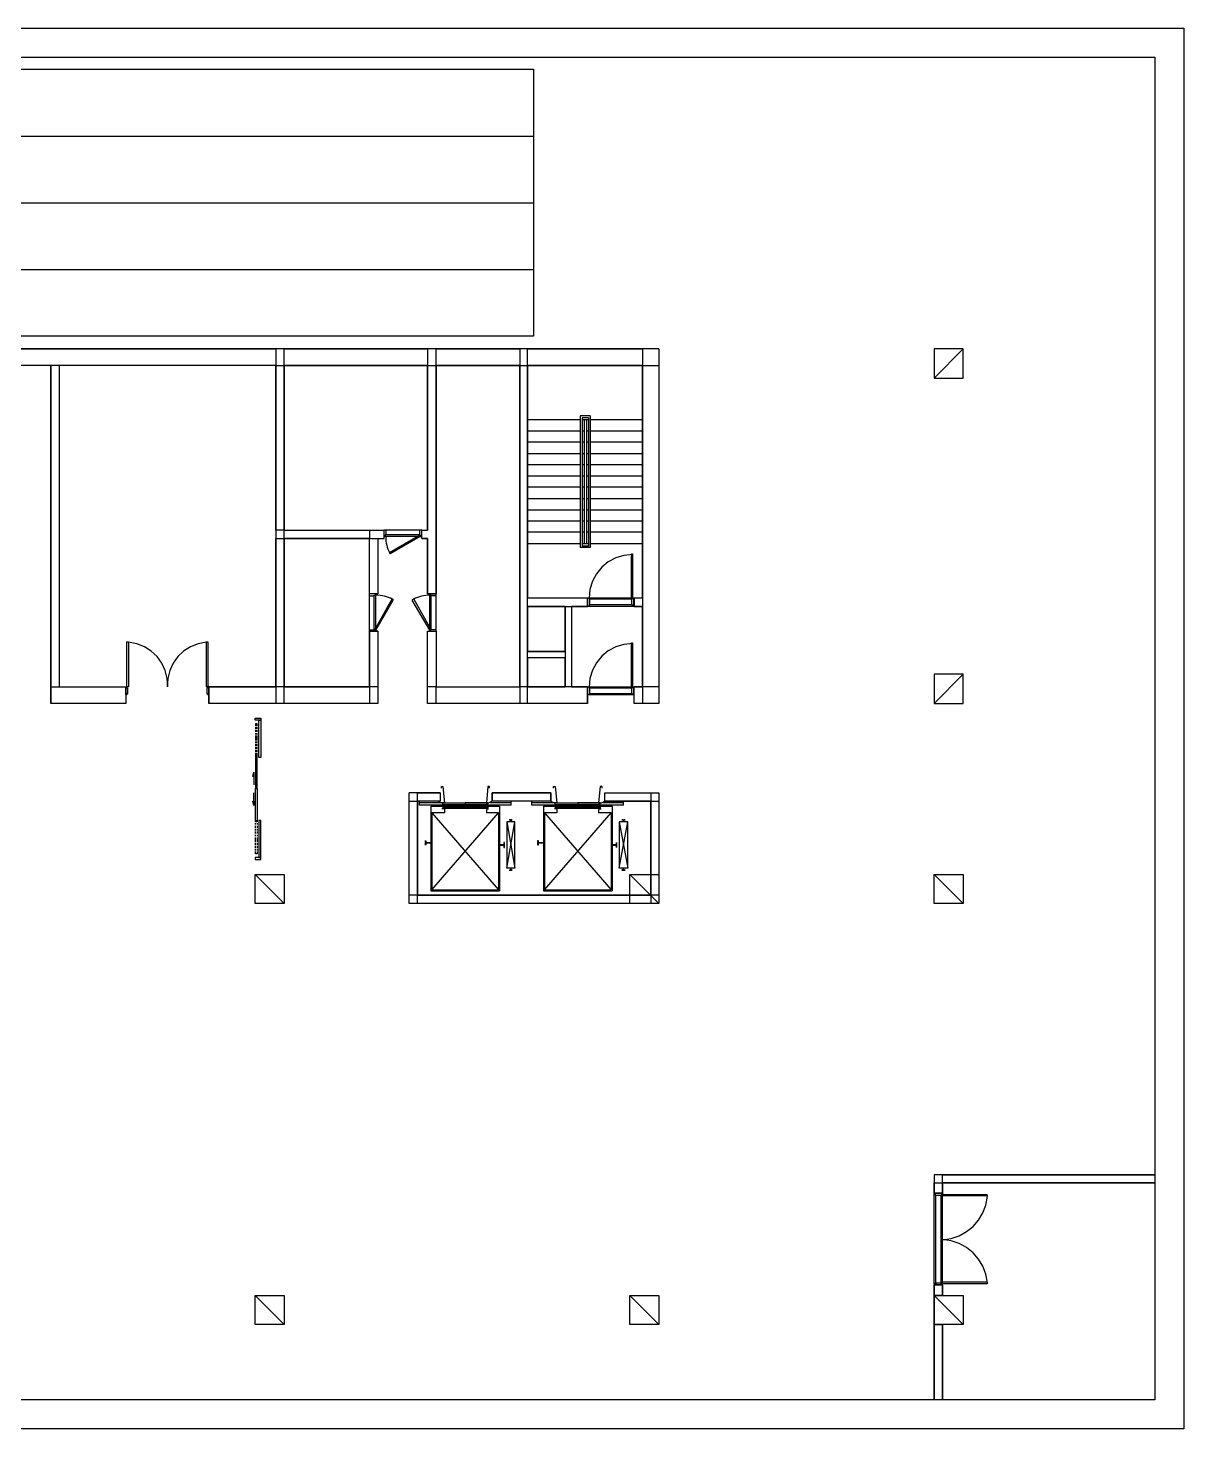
# Model space of a CAD drawing. Header units: millimetres. Extents: x -1062 to 473405, y -148599 to 38948.
# Drawn here: x 375684 to 403405, y -478 to 33116 of the extents above; entities that cross this region are included whole.
import ezdxf

# ---------------------------------------------------------------- set-up
doc = ezdxf.new("R2010")
doc.units = ezdxf.units.MM
for name, color, linetype in [('COLUMN', 1, 'Continuous'), ('CORE_REF', 8, 'Continuous'), ('DOOR', 3, 'Continuous'), ('WALL', 7, 'Continuous')]:
    doc.layers.add(name, color=color, linetype=linetype)

msp = doc.modelspace()

# ---------------------------------------------------------------- linework, layer by layer
at = {"layer": 'COLUMN'}
for p, q in [((397413.4, 24721), (398111.6, 25419.5)), ((398111.6, 25419.5), (397413.4, 25419.5)), ((397413.4, 25419.5), (397413.4, 24721)), ((398111.6, 24721), (398111.6, 25419.5)), ((397413.4, 24721), (398111.6, 24721)), ((397413.4, 16922.4), (398111.6, 17620.9)), ((398111.6, 17620.9), (397413.4, 17620.9)), ((397413.4, 17620.9), (397413.4, 16922.4)), ((398111.6, 16922.4), (398111.6, 17620.9)), ((397413.4, 16922.4), (398111.6, 16922.4)), ((381826.2, 12121.3), (381128, 12819.8)), ((381128, 12819.8), (381826.2, 12819.8)), ((381128, 12121.3), (381128, 12819.8)), ((381826.2, 12819.8), (381826.2, 12121.3)), ((390813, 12121.3), (390114.8, 12819.8)), ((390114.8, 12819.8), (390813, 12819.8)), ((390114.8, 12121.3), (390114.8, 12819.8)), ((390813, 12819.8), (390813, 12121.3)), ((398111.6, 12121.3), (397413.4, 12819.8)), ((397413.4, 12819.8), (398111.6, 12819.8)), ((397413.4, 12121.3), (397413.4, 12819.8)), ((398111.6, 12819.8), (398111.6, 12121.3)), ((381826.2, 12121.3), (381128, 12121.3)), ((390813, 12121.3), (390114.8, 12121.3)), ((398111.6, 12121.3), (397413.4, 12121.3)), ((381826.2, 2023.7), (381128, 2722.3)), ((381128, 2722.3), (381826.2, 2722.3)), ((381128, 2023.7), (381128, 2722.3)), ((381826.2, 2722.3), (381826.2, 2023.7)), ((390813, 2023.7), (390114.8, 2722.3)), ((390114.8, 2722.3), (390813, 2722.3)), ((390114.8, 2023.7), (390114.8, 2722.3)), ((390813, 2722.3), (390813, 2023.7)), ((398111.6, 2023.7), (397413.4, 2722.3)), ((397413.4, 2722.3), (398111.6, 2722.3)), ((397413.4, 2023.7), (397413.4, 2722.3)), ((398111.6, 2722.3), (398111.6, 2023.7)), ((381826.2, 2023.7), (381128, 2023.7)), ((390813, 2023.7), (390114.8, 2023.7)), ((398111.6, 2023.7), (397413.4, 2023.7))]:
    msp.add_line(p, q, dxfattribs=at)
at = {"layer": 'CORE_REF'}
for p, q in [((388921.7, 23717.6), (387665, 23717.6)), ((389162.8, 23819.2), (388921.7, 23819.2)), ((388921.7, 23819.2), (388921.7, 20656.5)), ((389124.8, 23768.4), (388972.4, 23768.4)), ((388972.4, 23768.4), (388972.4, 20694.7)), ((389124.8, 23717.6), (388972.4, 23717.6)), ((389023.2, 23717.6), (389023.2, 20745.5)), ((389074, 23717.6), (389074, 20745.5)), ((389124.8, 23717.6), (389112.1, 23717.6)), ((389124.8, 23768.4), (389124.8, 20694.7)), ((389162.8, 23819.2), (389162.8, 20656.5)), ((390419.5, 23717.6), (389162.8, 23717.6)), ((388921.7, 23450.8), (387665, 23450.8)), ((388921.7, 23184.1), (387665, 23184.1)), ((389023.2, 23450.8), (388972.4, 23450.8)), ((389023.2, 23184.1), (388972.4, 23184.1)), ((389124.8, 23450.8), (389074, 23450.8)), ((389124.8, 23184.1), (389074, 23184.1)), ((390419.5, 23450.8), (389162.8, 23450.8)), ((390419.5, 23184.1), (389162.8, 23184.1)), ((388921.7, 22904.7), (387665, 22904.7)), ((389023.2, 22904.7), (388972.4, 22904.7)), ((389124.8, 22904.7), (389074, 22904.7)), ((390419.5, 22904.7), (389162.8, 22904.7)), ((388921.7, 22637.9), (387665, 22637.9)), ((389023.2, 22637.9), (388972.4, 22637.9)), ((389124.8, 22637.9), (389074, 22637.9)), ((390419.5, 22637.9), (389162.8, 22637.9)), ((388921.7, 22371.2), (387665, 22371.2)), ((389023.2, 22371.2), (388972.4, 22371.2)), ((389124.8, 22371.2), (389074, 22371.2)), ((390419.5, 22371.2), (389162.8, 22371.2)), ((388921.7, 22104.5), (387665, 22104.5)), ((389023.2, 22104.5), (388972.4, 22104.5)), ((389124.8, 22104.5), (389074, 22104.5)), ((390419.5, 22104.5), (389162.8, 22104.5)), ((388921.7, 21825.1), (387665, 21825.1)), ((388921.7, 21558.3), (387665, 21558.3)), ((389023.2, 21825.1), (388972.4, 21825.1)), ((389023.2, 21558.3), (388972.4, 21558.3)), ((389124.8, 21825.1), (389074, 21825.1)), ((389124.8, 21558.3), (389074, 21558.3)), ((390419.5, 21825.1), (389162.8, 21825.1)), ((390419.5, 21558.3), (389162.8, 21558.3)), ((388921.7, 21291.6), (387665, 21291.6)), ((389023.2, 21291.6), (388972.4, 21291.6)), ((389124.8, 21291.6), (389074, 21291.6)), ((390419.5, 21291.6), (389162.8, 21291.6)), ((388921.7, 21024.9), (387665, 21024.9)), ((389023.2, 21024.9), (388972.4, 21024.9)), ((389124.8, 21024.9), (389074, 21024.9)), ((390419.5, 21024.9), (389162.8, 21024.9)), ((388921.7, 20745.5), (387665, 20745.5)), ((389162.8, 20656.5), (388921.7, 20656.5)), ((389023.2, 20745.5), (388972.4, 20745.5)), ((389124.8, 20694.7), (388972.4, 20694.7)), ((389124.8, 20745.5), (389023.2, 20745.5)), ((389124.8, 20745.5), (389112.1, 20745.5)), ((390419.5, 20745.5), (389162.8, 20745.5)), ((385596, 14890.2), (385596, 14928.3)), ((385596, 14928.3), (385634.1, 14928.3)), ((385634.1, 14928.3), (385672.2, 14534.5)), ((386713, 14928.3), (386675, 14534.5)), ((386751.1, 14928.3), (386713, 14928.3)), ((386751.1, 14890.2), (386751.1, 14928.3)), ((388287, 14890.2), (388287, 14928.3)), ((388287, 14928.3), (388325.1, 14928.3)), ((388325.1, 14928.3), (388363.2, 14534.5)), ((389404, 14928.3), (389365.9, 14534.5)), ((389454.8, 14928.3), (389404, 14928.3)), ((389454.8, 14890.2), (389454.8, 14928.3)), ((385075.6, 14483.7), (385075.6, 14572.6)), ((385075.6, 14547.2), (385583.3, 14547.2)), ((387271.5, 14483.7), (385075.6, 14483.7)), ((385342.2, 14458.3), (385342.2, 12426.1)), ((385342.2, 14458.3), (386992.3, 14458.3)), ((385519.9, 14572.6), (385596, 14534.5)), ((385596, 14534.5), (385596, 14547.2)), ((385672.2, 14534.5), (385596, 14534.5)), ((385634.1, 14496.4), (385634.1, 14534.5)), ((385634.1, 14534.5), (386167.2, 14534.5)), ((385634.1, 14496.4), (386167.2, 14496.4)), ((386713, 14534.5), (386167.2, 14534.5)), ((386167.2, 14534.5), (386167.2, 14496.4)), ((386713, 14496.4), (386167.2, 14496.4)), ((386675, 14534.5), (386738.4, 14534.5)), ((386713, 14496.4), (386713, 14534.5)), ((386814.6, 14572.6), (386738.4, 14534.5)), ((386738.4, 14534.5), (386738.4, 14547.2)), ((386763.8, 14547.2), (387271.5, 14547.2)), ((386992.3, 14458.3), (386992.3, 12426.1)), ((387271.5, 14483.7), (387271.5, 14572.6)), ((387766.6, 14483.7), (387766.6, 14572.6)), ((387766.6, 14547.2), (388274.3, 14547.2)), ((389962.5, 14483.7), (387766.6, 14483.7)), ((388045.8, 14458.3), (388045.8, 12426.1)), ((388045.8, 14458.3), (389695.9, 14458.3)), ((388223.5, 14572.6), (388299.7, 14534.5)), ((388299.7, 14534.5), (388299.7, 14547.2)), ((388363.2, 14534.5), (388299.7, 14534.5)), ((388325.1, 14496.4), (388325.1, 14534.5)), ((388325.1, 14534.5), (388870.9, 14534.5)), ((388325.1, 14496.4), (388870.9, 14496.4)), ((389404, 14534.5), (388870.9, 14534.5)), ((388870.9, 14534.5), (388870.9, 14496.4)), ((389404, 14496.4), (388870.9, 14496.4)), ((389365.9, 14534.5), (389442.1, 14534.5)), ((389404, 14496.4), (389404, 14534.5)), ((389518.2, 14572.6), (389442.1, 14534.5)), ((389442.1, 14534.5), (389442.1, 14547.2)), ((389454.8, 14547.2), (389962.5, 14547.2)), ((389695.9, 14458.3), (389695.9, 12426.1)), ((389962.5, 14483.7), (389962.5, 14572.6)), ((385367.6, 14293.2), (385367.6, 12451.5)), ((385672.2, 14293.2), (385367.6, 14293.2)), ((385367.6, 14293.2), (386966.9, 12451.5)), ((385367.6, 12451.5), (386966.9, 14293.2)), ((385672.2, 14394.8), (385608.7, 14394.8)), ((385634.1, 14432.9), (386167.2, 14432.9)), ((385634.1, 14432.9), (385634.1, 14407.5)), ((385634.1, 14407.5), (386167.2, 14407.5)), ((385672.2, 14394.8), (385672.2, 14293.2)), ((386167.2, 14432.9), (386713, 14432.9)), ((386167.2, 14432.9), (386167.2, 14407.5)), ((386167.2, 14407.5), (386713, 14407.5)), ((386675, 14394.8), (386725.7, 14394.8)), ((386675, 14394.8), (386675, 14293.2)), ((386966.9, 14293.2), (386675, 14293.2)), ((386713, 14432.9), (386713, 14407.5)), ((386966.9, 14293.2), (386966.9, 12451.5)), ((387220.8, 14128.1), (387296.9, 14128.1)), ((387258.9, 14128.1), (387233.5, 14128.1)), ((387258.9, 14115.4), (387258.9, 14128.1)), ((387258.9, 14102.7), (387258.9, 14115.4)), ((387296.9, 14128.1), (387271.5, 14128.1)), ((387271.5, 14128.1), (387271.5, 14115.4)), ((387271.5, 14102.7), (387271.5, 14115.4)), ((388071.2, 14293.2), (388071.2, 12451.5)), ((388363.2, 14293.2), (388071.2, 14293.2)), ((388071.2, 14293.2), (389670.6, 12451.5)), ((388071.2, 12451.5), (389670.6, 14293.2)), ((388363.2, 14394.8), (388312.4, 14394.8)), ((388325.1, 14432.9), (388870.9, 14432.9)), ((388325.1, 14432.9), (388325.1, 14407.5)), ((388325.1, 14407.5), (388870.9, 14407.5)), ((388363.2, 14394.8), (388363.2, 14293.2)), ((388870.9, 14432.9), (389404, 14432.9)), ((388870.9, 14432.9), (388870.9, 14407.5)), ((388870.9, 14407.5), (389404, 14407.5)), ((389365.9, 14394.8), (389429.4, 14394.8)), ((389365.9, 14394.8), (389365.9, 14293.2)), ((389670.6, 14293.2), (389365.9, 14293.2)), ((389404, 14432.9), (389404, 14407.5)), ((389670.6, 14293.2), (389670.6, 12451.5)), ((389924.4, 14128.1), (390000.6, 14128.1)), ((389949.8, 14128.1), (389924.4, 14128.1)), ((389962.5, 14115.4), (389949.8, 14128.1)), ((389975.2, 14128.1), (389962.5, 14115.4)), ((389962.5, 14115.4), (389962.5, 14102.7)), ((390000.6, 14128.1), (389975.2, 14128.1)), ((387170, 14077.3), (387360.4, 12972.3)), ((387360.4, 14077.3), (387170, 14077.3)), ((387170, 14077.3), (387170, 12972.3)), ((387170, 12972.3), (387360.4, 14077.3)), ((387258.9, 14077.3), (387258.9, 14102.7)), ((387271.5, 14077.3), (387258.9, 14077.3)), ((387271.5, 14102.7), (387271.5, 14077.3)), ((387360.4, 12972.3), (387360.4, 14077.3)), ((389861, 14077.3), (390064.1, 12972.3)), ((390064.1, 14077.3), (389861, 14077.3)), ((389861, 14077.3), (389861, 12972.3)), ((389861, 12972.3), (390064.1, 14077.3)), ((389962.5, 14102.7), (389962.5, 14077.3)), ((390064.1, 12972.3), (390064.1, 14077.3)), ((385215.2, 13632.7), (385227.9, 13581.9)), ((385215.2, 13518.4), (385215.2, 13632.7)), ((385227.9, 13569.2), (385215.2, 13518.4)), ((385227.9, 13581.9), (385253.3, 13581.9)), ((385253.3, 13569.2), (385227.9, 13569.2)), ((385253.3, 13581.9), (385266, 13581.9)), ((385266, 13569.2), (385253.3, 13569.2)), ((385266, 13581.9), (385329.5, 13581.9)), ((385329.5, 13569.2), (385266, 13569.2)), ((385329.5, 13581.9), (385329.5, 13569.2)), ((387055.8, 13531.1), (386992.3, 13531.1)), ((386992.3, 13531.1), (386992.3, 13518.4)), ((386992.3, 13518.4), (387055.8, 13518.4)), ((387093.8, 13531.1), (387055.8, 13531.1)), ((387055.8, 13518.4), (387093.8, 13518.4)), ((387093.8, 13581.9), (387093.8, 13531.1)), ((387106.5, 13581.9), (387093.8, 13581.9)), ((387093.8, 13518.4), (387093.8, 13467.6)), ((387093.8, 13467.6), (387106.5, 13467.6)), ((387106.5, 13467.6), (387106.5, 13581.9)), ((387906.2, 13518.4), (387906.2, 13632.7)), ((387906.2, 13632.7), (387918.9, 13632.7)), ((387918.9, 13518.4), (387906.2, 13518.4)), ((387918.9, 13632.7), (387918.9, 13581.9)), ((387918.9, 13581.9), (387957, 13581.9)), ((387957, 13569.2), (387918.9, 13569.2)), ((387918.9, 13569.2), (387918.9, 13518.4)), ((387957, 13581.9), (388020.4, 13581.9)), ((388020.4, 13569.2), (387957, 13569.2)), ((388020.4, 13581.9), (388020.4, 13569.2)), ((389746.7, 13531.1), (389683.3, 13531.1)), ((389683.3, 13531.1), (389683.3, 13518.4)), ((389683.3, 13518.4), (389746.7, 13518.4)), ((389759.4, 13531.1), (389746.7, 13531.1)), ((389746.7, 13518.4), (389759.4, 13518.4)), ((389784.8, 13531.1), (389759.4, 13531.1)), ((389759.4, 13518.4), (389784.8, 13518.4)), ((389797.5, 13531.1), (389784.8, 13531.1)), ((389784.8, 13518.4), (389797.5, 13518.4)), ((389797.5, 13581.9), (389797.5, 13531.1)), ((389797.5, 13467.6), (389797.5, 13581.9)), ((389797.5, 13518.4), (389797.5, 13467.6)), ((387360.4, 12972.3), (387170, 12972.3)), ((387220.8, 12921.5), (387296.9, 12921.5)), ((387258.9, 12934.2), (387233.5, 12921.5)), ((387271.5, 12972.3), (387258.9, 12972.3)), ((387258.9, 12972.3), (387258.9, 12946.9)), ((387258.9, 12946.9), (387258.9, 12934.2)), ((387271.5, 12946.9), (387271.5, 12972.3)), ((387271.5, 12934.2), (387271.5, 12946.9)), ((387296.9, 12921.5), (387271.5, 12934.2)), ((390064.1, 12972.3), (389861, 12972.3)), ((389949.8, 12934.2), (389924.4, 12921.5)), ((389924.4, 12921.5), (390000.6, 12921.5)), ((389962.5, 12934.2), (389949.8, 12934.2)), ((389962.5, 12946.9), (389962.5, 12972.3)), ((389962.5, 12934.2), (389962.5, 12946.9)), ((389975.2, 12934.2), (389962.5, 12934.2)), ((390000.6, 12921.5), (389975.2, 12934.2)), ((385367.6, 12451.5), (386966.9, 12451.5)), ((388071.2, 12451.5), (389670.6, 12451.5)), ((385342.2, 12426.1), (386992.3, 12426.1)), ((388045.8, 12426.1), (389695.9, 12426.1))]:
    msp.add_line(p, q, dxfattribs=at)
at = {"layer": 'DOOR'}
for p, q in [((384225.2, 20923.3), (384225.2, 21075.7)), ((384263.2, 21075.7), (384225.2, 21075.7)), ((384250.6, 20923.3), (384225.2, 20923.3)), ((384263.2, 20961.4), (384250.6, 20961.4)), ((384250.6, 20961.4), (384250.6, 20923.3)), ((385075.6, 20961.4), (384250.6, 20961.4)), ((385088.3, 20923.3), (384250.6, 20923.3)), ((385075.6, 21075.7), (384263.2, 21075.7)), ((384263.2, 21075.7), (384263.2, 20961.4)), ((384263.6, 20915.7), (384263.7, 20864.7)), ((384263.7, 20864.7), (384267.3, 20814)), ((385075.6, 20948.7), (384352.1, 20529.5)), ((385088.3, 20923.3), (384364.8, 20504.1)), ((385126.4, 21075.7), (385075.6, 21075.7)), ((385075.6, 21075.7), (385075.6, 20961.4)), ((385075.6, 20961.4), (385088.3, 20961.4)), ((385088.3, 20923.3), (385075.6, 20948.7)), ((385088.3, 20961.4), (385088.3, 20923.3)), ((385088.3, 20923.3), (385126.4, 20923.3)), ((385126.4, 20923.3), (385126.4, 21075.7)), ((384267.3, 20814), (384274.3, 20763.9)), ((384274.3, 20763.9), (384284.7, 20714.3)), ((384284.7, 20714.3), (384298.4, 20665.6)), ((384298.4, 20665.6), (384315.4, 20617.9)), ((384315.4, 20617.9), (384335.7, 20571.4)), ((384335.7, 20571.4), (384359.2, 20526.2)), ((384352.1, 20529.5), (384364.8, 20504.1)), ((390152.9, 19449.9), (390152.9, 20504.1)), ((390152.9, 20504.1), (390178.3, 20504.1)), ((390178.3, 20504.1), (390178.3, 19449.9)), ((389444.2, 20184.5), (389316.3, 20029.4)), ((389599.1, 20312.5), (389444.2, 20184.5)), ((389777, 20409.1), (389599.1, 20312.5)), ((389973.6, 20470.1), (389777, 20409.1)), ((390184.6, 20491.4), (389973.6, 20470.1)), ((389219.7, 19851.4), (389158.7, 19654.8)), ((389316.3, 20029.4), (389219.7, 19851.4)), ((384022.1, 19551.5), (383869.8, 19551.5)), ((383869.8, 19500.7), (383869.8, 19551.5)), ((383869.8, 18687.8), (383869.8, 19500.7)), ((383869.8, 19500.7), (383984, 19500.7)), ((383984, 19500.7), (383984, 19513.4)), ((383984, 19513.4), (384022.1, 19513.4)), ((383984, 18687.8), (383984, 19513.4)), ((384022.1, 19513.4), (384022.1, 19551.5)), ((384022.1, 18675.1), (384022.1, 19513.4)), ((384080.6, 19512.9), (384029.7, 19513)), ((384131.2, 19509.4), (384080.6, 19512.9)), ((384181.4, 19502.4), (384131.2, 19509.4)), ((384230.9, 19492), (384181.4, 19502.4)), ((384279.6, 19478.3), (384230.9, 19492)), ((385120.7, 19492), (385072, 19478.3)), ((385170.2, 19502.4), (385120.7, 19492)), ((385220.3, 19509.4), (385170.2, 19502.4)), ((385271, 19512.9), (385220.3, 19509.4)), ((385321.9, 19513), (385271, 19512.9)), ((385316.8, 19513.4), (385316.8, 19551.5)), ((385316.8, 19551.5), (385469.1, 19551.5)), ((385354.9, 19513.4), (385316.8, 19513.4)), ((385316.8, 18675.1), (385316.8, 19513.4)), ((385354.9, 19500.7), (385354.9, 19513.4)), ((385354.9, 18687.8), (385354.9, 19513.4)), ((385469.1, 19500.7), (385354.9, 19500.7)), ((385469.1, 19500.7), (385469.1, 19551.5)), ((385469.1, 18687.8), (385469.1, 19500.7)), ((389158.7, 19654.8), (389137.5, 19443.6)), ((383996.7, 18687.8), (384415.6, 19424.5)), ((384022.1, 18675.1), (384441, 19399.1)), ((384327.2, 19461.2), (384279.6, 19478.3)), ((384373.8, 19440.9), (384327.2, 19461.2)), ((384418.9, 19417.4), (384373.8, 19440.9)), ((384415.6, 19424.5), (384441, 19399.1)), ((384936, 19424.5), (384897.9, 19399.1)), ((385316.8, 18675.1), (384897.9, 19399.1)), ((384977.8, 19440.9), (384932.6, 19417.4)), ((385354.9, 18687.8), (384936, 19424.5)), ((385024.3, 19461.2), (384977.8, 19440.9)), ((385072, 19478.3), (385024.3, 19461.2)), ((389112.1, 19246.7), (389112.1, 19449.9)), ((389112.1, 19449.9), (389137.5, 19449.9)), ((389137.5, 19246.7), (389112.1, 19246.7)), ((389137.5, 19449.9), (389137.5, 19424.5)), ((389137.5, 19449.9), (390152.9, 19449.9)), ((389137.5, 19424.5), (389150.1, 19424.5)), ((389137.5, 19284.8), (389137.5, 19246.7)), ((389150.1, 19284.8), (389137.5, 19284.8)), ((390178.3, 19246.7), (389137.5, 19246.7)), ((389150.1, 19424.5), (389150.1, 19284.8)), ((389150.1, 19424.5), (390165.6, 19424.5)), ((390165.6, 19284.8), (389150.1, 19284.8)), ((390178.3, 19449.9), (390152.9, 19449.9)), ((390165.6, 19284.8), (390165.6, 19424.5)), ((390165.6, 19424.5), (390178.3, 19424.5)), ((390178.3, 19284.8), (390165.6, 19284.8)), ((390178.3, 19424.5), (390178.3, 19449.9)), ((390178.3, 19449.9), (390203.7, 19449.9)), ((390178.3, 19246.7), (390178.3, 19284.8)), ((390203.7, 19246.7), (390178.3, 19246.7)), ((390203.7, 19449.9), (390203.7, 19246.7)), ((383869.8, 18649.7), (383869.8, 18687.8)), ((383869.8, 18687.8), (383984, 18687.8)), ((384022.1, 18649.7), (383869.8, 18649.7)), ((383984, 18687.8), (383984, 18675.1)), ((383984, 18675.1), (384022.1, 18675.1)), ((384022.1, 18675.1), (383996.7, 18687.8)), ((384022.1, 18675.1), (384022.1, 18649.7)), ((385316.8, 18675.1), (385354.9, 18687.8)), ((385354.9, 18675.1), (385316.8, 18675.1)), ((385316.8, 18675.1), (385316.8, 18649.7)), ((385316.8, 18649.7), (385469.1, 18649.7)), ((385469.1, 18687.8), (385354.9, 18687.8)), ((385354.9, 18687.8), (385354.9, 18675.1)), ((385469.1, 18649.7), (385469.1, 18687.8)), ((378056.3, 17316.1), (378056.3, 18395.7)), ((378056.3, 18395.7), (378094.3, 18395.7)), ((378094.3, 18395.7), (378094.3, 17316.1)), ((378294.3, 18352.9), (378095.9, 18391.2)), ((378476.5, 18279.2), (378294.3, 18352.9)), ((378638.9, 18174.1), (378476.5, 18279.2)), ((378778.1, 18041.7), (378638.9, 18174.1)), ((379416, 18174.4), (379276.7, 18041.9)), ((379578.5, 18279.4), (379416, 18174.4)), ((379760.8, 18353), (379578.5, 18279.4)), ((379959.3, 18391.2), (379760.8, 18353)), ((379960.2, 17316.1), (379960.2, 18395.7)), ((379960.2, 18395.7), (379998.3, 18395.7)), ((379998.3, 18395.7), (379998.3, 17316.1)), ((389599.1, 18178.7), (389444.2, 18050.7)), ((389777, 18275.3), (389599.1, 18178.7)), ((389973.6, 18336.3), (389777, 18275.3)), ((390184.6, 18357.6), (389973.6, 18336.3)), ((390152.9, 17316.1), (390152.9, 18370.3)), ((390152.9, 18370.3), (390178.3, 18370.3)), ((390178.3, 18370.3), (390178.3, 17316.1)), ((378890.6, 17885.9), (378778.1, 18041.7)), ((378972.9, 17710.8), (378890.6, 17885.9)), ((379164.1, 17886.1), (379081.8, 17710.9)), ((379276.7, 18041.9), (379164.1, 17886.1)), ((389316.3, 17895.6), (389219.7, 17717.6)), ((389444.2, 18050.7), (389316.3, 17895.6)), ((379021.4, 17520.3), (378972.9, 17710.8)), ((379032.8, 17318.4), (379021.4, 17520.3)), ((379033.2, 17520.4), (379021.8, 17318.4)), ((379081.8, 17710.9), (379033.2, 17520.4)), ((389158.7, 17520.9), (389137.5, 17309.8)), ((389219.7, 17717.6), (389158.7, 17520.9)), ((378030.9, 17125.6), (378030.9, 17316.1)), ((378030.9, 17316.1), (378056.3, 17316.1)), ((378056.3, 17316.1), (378056.3, 17290.7)), ((378094.3, 17316.1), (378056.3, 17316.1)), ((378056.3, 17290.7), (378069, 17290.7)), ((378069, 17151), (378056.3, 17151)), ((378056.3, 17151), (378056.3, 17125.6)), ((378069, 17290.7), (378069, 17151)), ((379998.3, 17316.1), (379960.2, 17316.1)), ((379998.3, 17290.7), (379972.9, 17290.7)), ((379972.9, 17290.7), (379972.9, 17151)), ((379972.9, 17151), (379998.3, 17151)), ((379998.3, 17316.1), (379998.3, 17290.7)), ((380023.7, 17316.1), (379998.3, 17316.1)), ((379998.3, 17151), (379998.3, 17125.6)), ((380023.7, 17125.6), (380023.7, 17316.1)), ((389112.1, 17125.6), (389112.1, 17316.1)), ((389112.1, 17316.1), (389137.5, 17316.1)), ((389137.5, 17316.1), (389137.5, 17290.7)), ((389137.5, 17316.1), (390152.9, 17316.1)), ((389137.5, 17290.7), (389150.1, 17290.7)), ((389137.5, 17151), (389137.5, 17125.6)), ((389150.1, 17151), (389137.5, 17151)), ((389150.1, 17290.7), (389150.1, 17151)), ((389150.1, 17290.7), (390165.6, 17290.7)), ((390165.6, 17151), (389150.1, 17151)), ((390178.3, 17316.1), (390152.9, 17316.1)), ((390165.6, 17151), (390165.6, 17290.7)), ((390165.6, 17290.7), (390178.3, 17290.7)), ((390178.3, 17151), (390165.6, 17151)), ((390178.3, 17290.7), (390178.3, 17316.1)), ((390178.3, 17316.1), (390203.7, 17316.1)), ((390178.3, 17125.6), (390178.3, 17151)), ((390203.7, 17316.1), (390203.7, 17125.6)), ((378056.3, 17125.6), (378030.9, 17125.6)), ((379998.3, 17125.6), (380023.7, 17125.6)), ((389137.5, 17125.6), (389112.1, 17125.6)), ((390178.3, 17125.6), (389137.5, 17125.6)), ((390203.7, 17125.6), (390178.3, 17125.6)), ((381128, 16566.7), (381267.6, 16566.7)), ((381128, 16515.9), (381128, 16566.7)), ((381267.6, 16515.9), (381128, 16515.9)), ((381216.9, 15626.8), (381216.9, 16515.9)), ((381216.9, 16515.9), (381267.6, 16515.9)), ((381267.6, 16566.7), (381267.6, 16515.9)), ((381267.6, 16515.9), (381267.6, 15626.8)), ((381178.8, 16427), (381140.7, 16427)), ((381140.7, 16427), (381140.7, 16376.2)), ((381140.7, 16350.8), (381140.7, 16312.7)), ((381140.7, 16287.3), (381140.7, 16236.5)), ((381140.7, 16211.1), (381140.7, 16173)), ((381140.7, 16147.6), (381140.7, 16096.8)), ((381178.8, 16376.2), (381178.8, 16427)), ((381178.8, 16312.7), (381178.8, 16350.8)), ((381178.8, 16236.5), (381178.8, 16287.3)), ((381178.8, 16173), (381178.8, 16211.1)), ((381178.8, 16096.8), (381178.8, 16147.6)), ((381140.7, 16084.1), (381140.7, 16033.3)), ((381140.7, 16007.9), (381140.7, 15969.8)), ((381140.7, 15944.4), (381140.7, 15893.6)), ((381140.7, 15868.2), (381140.7, 15830.1)), ((381140.7, 15804.7), (381140.7, 15753.8)), ((381178.8, 16033.3), (381178.8, 16084.1)), ((381178.8, 15969.8), (381178.8, 16007.9)), ((381178.8, 15893.6), (381178.8, 15944.4)), ((381178.8, 15830.1), (381178.8, 15868.2)), ((381178.8, 15753.8), (381178.8, 15804.7)), ((381140.7, 15728.4), (381140.7, 15690.3)), ((381178.8, 15677.6), (381140.7, 15677.6)), ((381140.7, 15677.6), (381140.7, 14877.5)), ((381140.7, 15664.9), (381140.7, 15626.8)), ((381140.7, 15626.8), (381178.8, 15626.8)), ((381178.8, 15690.3), (381178.8, 15728.4)), ((381178.8, 14877.5), (381178.8, 15677.6)), ((381178.8, 15626.8), (381178.8, 15664.9)), ((381267.6, 15626.8), (381216.9, 15626.8)), ((381077.2, 15169.6), (381102.6, 15271.2)), ((381102.6, 15169.6), (381077.2, 15169.6)), ((381102.6, 15271.2), (381102.6, 15169.6)), ((381102.6, 15169.6), (381102.6, 14966.4)), ((381140.7, 14877.5), (381178.8, 14877.5)), ((381140.7, 14077.3), (381140.7, 14877.5)), ((381178.8, 14877.5), (381178.8, 14077.3)), ((381102.6, 14471), (381077.2, 14572.6)), ((381077.2, 14572.6), (381102.6, 14572.6)), ((381102.6, 14572.6), (381102.6, 14775.8)), ((381102.6, 14572.6), (381102.6, 14471)), ((381140.7, 14077.3), (381140.7, 14115.4)), ((381140.7, 14115.4), (381178.8, 14115.4)), ((381178.8, 14115.4), (381178.8, 14077.3)), ((381267.6, 14115.4), (381216.9, 14115.4)), ((381216.9, 14115.4), (381216.9, 13226.3)), ((381267.6, 13226.3), (381267.6, 14115.4)), ((381178.8, 14077.3), (381140.7, 14077.3)), ((381140.7, 14013.8), (381140.7, 14051.9)), ((381140.7, 13937.6), (381140.7, 13988.4)), ((381140.7, 13874.1), (381140.7, 13912.2)), ((381140.7, 13797.8), (381140.7, 13848.6)), ((381178.8, 14051.9), (381178.8, 14013.8)), ((381178.8, 13988.4), (381178.8, 13937.6)), ((381178.8, 13912.2), (381178.8, 13874.1)), ((381178.8, 13848.6), (381178.8, 13797.8)), ((381140.7, 13734.3), (381140.7, 13772.4)), ((381140.7, 13658.1), (381140.7, 13708.9)), ((381140.7, 13594.6), (381140.7, 13645.4)), ((381140.7, 13531.1), (381140.7, 13569.2)), ((381140.7, 13454.9), (381140.7, 13505.7)), ((381178.8, 13772.4), (381178.8, 13734.3)), ((381178.8, 13708.9), (381178.8, 13658.1)), ((381178.8, 13645.4), (381178.8, 13594.6)), ((381178.8, 13569.2), (381178.8, 13531.1)), ((381178.8, 13505.7), (381178.8, 13454.9)), ((381267.6, 13226.3), (381128, 13226.3)), ((381128, 13226.3), (381128, 13175.5)), ((381128, 13175.5), (381267.6, 13175.5)), ((381140.7, 13391.4), (381140.7, 13429.5)), ((381140.7, 13315.2), (381140.7, 13366)), ((381178.8, 13315.2), (381140.7, 13315.2)), ((381178.8, 13429.5), (381178.8, 13391.4)), ((381178.8, 13366), (381178.8, 13315.2)), ((381216.9, 13226.3), (381267.6, 13226.3)), ((381267.6, 13175.5), (381267.6, 13226.3)), ((397413.4, 5135.6), (397413.4, 5173.7)), ((397451.5, 5135.6), (397413.4, 5135.6)), ((397413.4, 3001.7), (397413.4, 5135.6)), ((397451.5, 5122.9), (397451.5, 5135.6)), ((397578.4, 5122.9), (397451.5, 5122.9)), ((397451.5, 3014.4), (397451.5, 5122.9)), ((397616.5, 5135.6), (397578.4, 5135.6)), ((397578.4, 5135.6), (397578.4, 5122.9)), ((397578.4, 3014.4), (397578.4, 5122.9)), ((397616.5, 5173.7), (397616.5, 5135.6)), ((397616.5, 3001.7), (397616.5, 5135.6)), ((398682.8, 5135.6), (397616.5, 5135.6)), ((398682.8, 5110.2), (397616.5, 5110.2)), ((398652, 4891.9), (398690.3, 5096.8)), ((398682.8, 5135.6), (398682.8, 5110.2)), ((398579.5, 4701.7), (398652, 4891.9)), ((398190.7, 4253.5), (398345.4, 4379.2)), ((398345.4, 4379.2), (398476.1, 4529.7)), ((398476.1, 4529.7), (398579.5, 4701.7)), ((397617.1, 4058.1), (397823.1, 4089.6)), ((397823.1, 4035), (397617.1, 4066.5)), ((397823.1, 4089.6), (398015.5, 4155.8)), ((398015.5, 3968.8), (397823.1, 4035)), ((398015.5, 4155.8), (398190.7, 4253.5)), ((398190.7, 3871.1), (398015.5, 3968.8)), ((398345.4, 3745.4), (398190.7, 3871.1)), ((398476.1, 3594.9), (398345.4, 3745.4)), ((398579.5, 3422.9), (398476.1, 3594.9)), ((398652, 3232.7), (398579.5, 3422.9)), ((398682.8, 3039.8), (397616.5, 3039.8)), ((398690.3, 3027.8), (398652, 3232.7)), ((398682.8, 3039.8), (398682.8, 3001.7)), ((397451.5, 3001.7), (397413.4, 3001.7)), ((397413.4, 3001.7), (397413.4, 2976.3)), ((397578.4, 3014.4), (397451.5, 3014.4)), ((397451.5, 3014.4), (397451.5, 3001.7)), ((397578.4, 3001.7), (397578.4, 3014.4)), ((397616.5, 3001.7), (397578.4, 3001.7)), ((397616.5, 2976.3), (397616.5, 3001.7)), ((398682.8, 3001.7), (397616.5, 3001.7))]:
    msp.add_line(p, q, dxfattribs=at)
at = {"layer": 'WALL'}
for p, q in [((348938, 33116.5), (403404.6, 33116.5)), ((403404.6, 33116.5), (403404.6, -478.4)), ((351184.7, 32417.9), (402706.5, 32417.9)), ((402706.5, 32417.9), (402706.5, 5618.2)), ((365198, 32125.8), (387804.7, 32125.8)), ((387804.7, 32125.8), (387804.7, 25724.4)), ((365198, 30525.5), (387804.7, 30525.5)), ((365198, 28925.1), (387804.7, 28925.1)), ((365198, 27324.7), (387804.7, 27324.7)), ((387804.7, 25724.4), (365198, 25724.4)), ((390813, 25419.5), (363129, 25419.5)), ((390813, 25419.5), (390813, 16922.4)), ((381623.1, 25025.8), (372331.6, 25025.8)), ((376228.4, 25025.8), (376228.4, 17316.1)), ((376431.5, 25025.8), (376431.5, 17316.1)), ((381623.1, 25025.8), (381623.1, 17316.1)), ((381826.2, 25025.8), (385266, 25025.8)), ((381826.2, 21075.7), (381826.2, 25025.8)), ((385266, 25025.8), (385266, 21075.7)), ((385469.1, 25025.8), (387474.6, 25025.8)), ((385469.1, 19551.5), (385469.1, 25025.8)), ((387474.6, 25025.8), (387474.6, 17316.1)), ((387665, 25025.8), (390419.5, 25025.8)), ((387665, 19449.9), (387665, 25025.8)), ((390419.5, 19449.9), (390419.5, 25025.8)), ((390419.5, 25025.8), (390419.5, 17316.1)), ((381826.2, 21075.7), (384225.2, 21075.7)), ((381826.2, 17316.1), (381826.2, 20872.5)), ((381826.2, 20872.5), (383869.8, 20872.5)), ((383869.8, 19551.5), (383869.8, 20872.5)), ((384072.9, 20872.5), (384225.2, 20872.5)), ((384072.9, 20872.5), (384072.9, 19551.5)), ((384225.2, 20872.5), (384225.2, 21075.7)), ((385126.4, 21075.7), (385266, 21075.7)), ((385126.4, 20872.5), (385126.4, 21075.7)), ((385126.4, 20872.5), (385266, 20872.5)), ((385266, 20872.5), (385266, 19551.5)), ((384072.9, 19551.5), (383869.8, 19551.5)), ((385266, 19551.5), (385469.1, 19551.5)), ((387665, 17316.1), (387665, 19449.9)), ((387665, 19449.9), (389099.4, 19449.9)), ((387665, 19246.7), (389099.4, 19246.7)), ((388566.3, 19246.7), (388566.3, 17316.1)), ((388718.6, 19246.7), (388718.6, 17316.1)), ((389099.4, 19246.7), (389099.4, 19449.9)), ((390216.4, 19449.9), (390419.5, 19449.9)), ((390216.4, 19449.9), (390216.4, 19246.7)), ((390216.4, 19246.7), (390419.5, 19246.7)), ((390419.5, 19449.9), (390419.5, 17316.1)), ((384072.9, 18649.7), (383869.8, 18649.7)), ((383869.8, 18649.7), (383869.8, 17316.1)), ((384072.9, 18649.7), (384072.9, 16922.4)), ((385266, 16922.4), (385266, 18649.7)), ((385266, 18649.7), (385469.1, 18649.7)), ((385469.1, 18649.7), (385469.1, 17316.1)), ((388566.3, 18167.1), (387665, 18167.1)), ((388566.3, 18014.7), (387665, 18014.7)), ((376228.4, 17316.1), (376228.4, 16922.4)), ((376228.4, 17316.1), (378030.9, 17316.1)), ((378030.9, 17316.1), (378030.9, 16922.4)), ((381623.1, 17316.1), (380023.7, 17316.1)), ((380023.7, 17316.1), (380023.7, 16922.4)), ((381521.5, 17316.1), (381623.1, 17316.1)), ((383869.8, 17316.1), (381826.2, 17316.1)), ((385469.1, 17316.1), (387474.6, 17316.1)), ((389099.4, 17316.1), (387665, 17316.1)), ((389099.4, 16922.4), (389099.4, 17316.1)), ((390419.5, 17316.1), (390216.4, 17316.1)), ((390216.4, 16922.4), (390216.4, 17316.1)), ((378030.9, 16922.4), (376228.4, 16922.4)), ((384072.9, 16922.4), (380023.7, 16922.4)), ((389099.4, 16922.4), (385266, 16922.4)), ((390813, 16922.4), (390216.4, 16922.4)), ((384821.8, 12121.3), (384821.8, 14775.8)), ((385570.7, 14775.8), (384821.8, 14775.8)), ((385570.7, 14572.6), (385024.8, 14572.6)), ((385024.8, 12324.5), (385024.8, 14572.6)), ((385570.7, 14775.8), (385570.7, 14572.6)), ((388223.5, 14775.8), (386814.6, 14775.8)), ((386814.6, 14775.8), (386814.6, 14572.6)), ((388223.5, 14572.6), (386814.6, 14572.6)), ((388223.5, 14572.6), (388223.5, 14775.8)), ((389518.2, 14572.6), (389518.2, 14775.8)), ((389518.2, 14775.8), (390813, 14775.8)), ((389518.2, 14572.6), (390622.6, 14572.6)), ((390622.6, 14572.6), (390622.6, 12324.5)), ((390813, 14775.8), (390813, 12121.3)), ((390813, 12121.3), (384821.8, 12121.3)), ((390622.6, 12324.5), (385024.8, 12324.5)), ((402706.5, 5618.2), (397413.4, 5618.2)), ((397413.4, 5618.2), (397413.4, 5173.7)), ((397616.5, 5173.7), (397616.5, 5427.7)), ((397616.5, 5427.7), (402706.5, 5427.7)), ((402706.5, 5427.7), (402706.5, 220.2)), ((397413.4, 5173.7), (397616.5, 5173.7)), ((397616.5, 2976.3), (397413.4, 2976.3)), ((397413.4, 2976.3), (397413.4, 220.2)), ((397616.5, 2722.3), (397616.5, 2976.3)), ((397616.5, 220.2), (397616.5, 2023.7)), ((397413.4, 220.2), (356541.2, 220.2)), ((402706.5, 220.2), (397616.5, 220.2)), ((403404.6, -478.4), (348938, -478.4))]:
    msp.add_line(p, q, dxfattribs=at)
for points in [[(374832.2, 25025.8), (374832.2, 24822.6), (374679.9, 24822.6), (374679.9, 25025.8), (372331.6, 25025.8), (372331.6, 25419.5), (381623.1, 25419.5), (381623.1, 25025.8), (376431.5, 25025.8), (376431.5, 17316.1), (378030.9, 17316.1), (378030.9, 16922.4), (378030, 16922.4), (378030, 16920), (376230, 16920), (376230, 16922.4), (376228.4, 16922.4), (376228.4, 17316.1), (376228.4, 25025.8), (374832.2, 25025.8)], [(381826.2, 25419.5), (385266, 25419.5), (385266, 25025.8), (381826.2, 25025.8), (381826.2, 25419.5)], [(387474.6, 25419.5), (387474.6, 25025.8), (385469.1, 25025.8), (385469.1, 25419.5), (387474.6, 25419.5)], [(390419.5, 25419.5), (390419.5, 25025.8), (387665, 25025.8), (387665, 25419.5), (390419.5, 25419.5)], [(381826.2, 25025.8), (381826.2, 21075.7), (381623.1, 21075.7), (381623.1, 25025.8), (381826.2, 25025.8)], [(385469.1, 25025.8), (385469.1, 21075.7), (385469.1, 20872.5), (385469.1, 19551.5), (385266, 19551.5), (385266, 20872.5), (385126.4, 20872.5), (385126.4, 21075.7), (385266, 21075.7), (385266, 25025.8), (385469.1, 25025.8)], [(387474.6, 17316.1), (387474.6, 19449.9), (387474.6, 25025.8), (387665, 25025.8), (387665, 19450), (389100, 19450), (389100, 19245), (388720, 19245), (388720, 17316.1), (389099.4, 17316.1), (389099.4, 16922.4), (387665, 16922.4), (387665, 17316.1), (387474.6, 17316.1)], [(390813, 25025.8), (390813, 19449.9), (390813, 17316.1), (390419.5, 17316.1), (390419.5, 19245), (390215, 19245), (390215, 19450), (390419.5, 19450), (390419.5, 25025.8), (390813, 25025.8)], [(381826.2, 20872.5), (381826.2, 17316.1), (381623.1, 17316.1), (381623.1, 20872.5), (381826.2, 20872.5)], [(383869.8, 21075.7), (383869.8, 20872.5), (381826.2, 20872.5), (381826.2, 21075.7), (383869.8, 21075.7)], [(384072.9, 20872.5), (384072.9, 19551.5), (383869.8, 19551.5), (383869.8, 20872.5), (384072.9, 20872.5)], [(387665, 19245), (387665, 18167.1), (388565, 18167.1), (388565, 19245), (387665, 19245)], [(384072.9, 18649.7), (384072.9, 17316.1), (383869.8, 17316.1), (383869.8, 18649.7), (384072.9, 18649.7)], [(385469.1, 18649.7), (385469.1, 17316.1), (385266, 17316.1), (385266, 18649.7), (385469.1, 18649.7)], [(388565, 17316.1), (388565, 18014.7), (387665, 18014.7), (387665, 17316.1), (388565, 17316.1)], [(381623.1, 17316.1), (381623.1, 16922.4), (380023.7, 16922.4), (380023.7, 17316.1), (381623.1, 17316.1)], [(383869.8, 17316.1), (383869.8, 16922.4), (381826.2, 16922.4), (381826.2, 17316.1), (383869.8, 17316.1)], [(387474.6, 17316.1), (387474.6, 16922.4), (385469.1, 16922.4), (385469.1, 17316.1), (387474.6, 17316.1)], [(390419.5, 17316.1), (390419.5, 16922.4), (390216.4, 16922.4), (390216.4, 17316.1), (390419.5, 17316.1)], [(384821.8, 14572.6), (385024.8, 14572.6), (385024.8, 12324.5), (384821.8, 12324.5), (384821.8, 14572.6)], [(385024.8, 14572.6), (385024.8, 14775.8), (385570.7, 14775.8), (385570.7, 14572.6), (385024.8, 14572.6)], [(388223.5, 14775.8), (388223.5, 14775), (388225, 14775), (388225, 14575), (388223.5, 14575), (388223.5, 14572.6), (386814.6, 14572.6), (386814.6, 14775.8), (388223.5, 14775.8)], [(390622.6, 14775.8), (390622.6, 14572.6), (389518.2, 14572.6), (389518.2, 14775.8), (390622.6, 14775.8)], [(390813, 12324.5), (390622.6, 12324.5), (390622.6, 14572.6), (390813, 14572.6), (390813, 12324.5)], [(390622.6, 12324.5), (390622.6, 12121.3), (385024.8, 12121.3), (385024.8, 12324.5), (390622.6, 12324.5)], [(397616.5, 5427.7), (397616.5, 5173.7), (397413.4, 5173.7), (397413.4, 5427.7), (397616.5, 5427.7)], [(402706.5, 5618.2), (402706.5, 5427.7), (397616.5, 5427.7), (397616.5, 5618.2), (402706.5, 5618.2)], [(397616.5, 2976.3), (397616.5, 2722.3), (397413.4, 2722.3), (397413.4, 2976.3), (397616.5, 2976.3)], [(397616.5, 2023.7), (397616.5, 220.2), (397413.4, 220.2), (397413.4, 2023.7), (397616.5, 2023.7)]]:
    msp.add_lwpolyline(points, close=True, dxfattribs=at)

doc.saveas('drawing.dxf')
